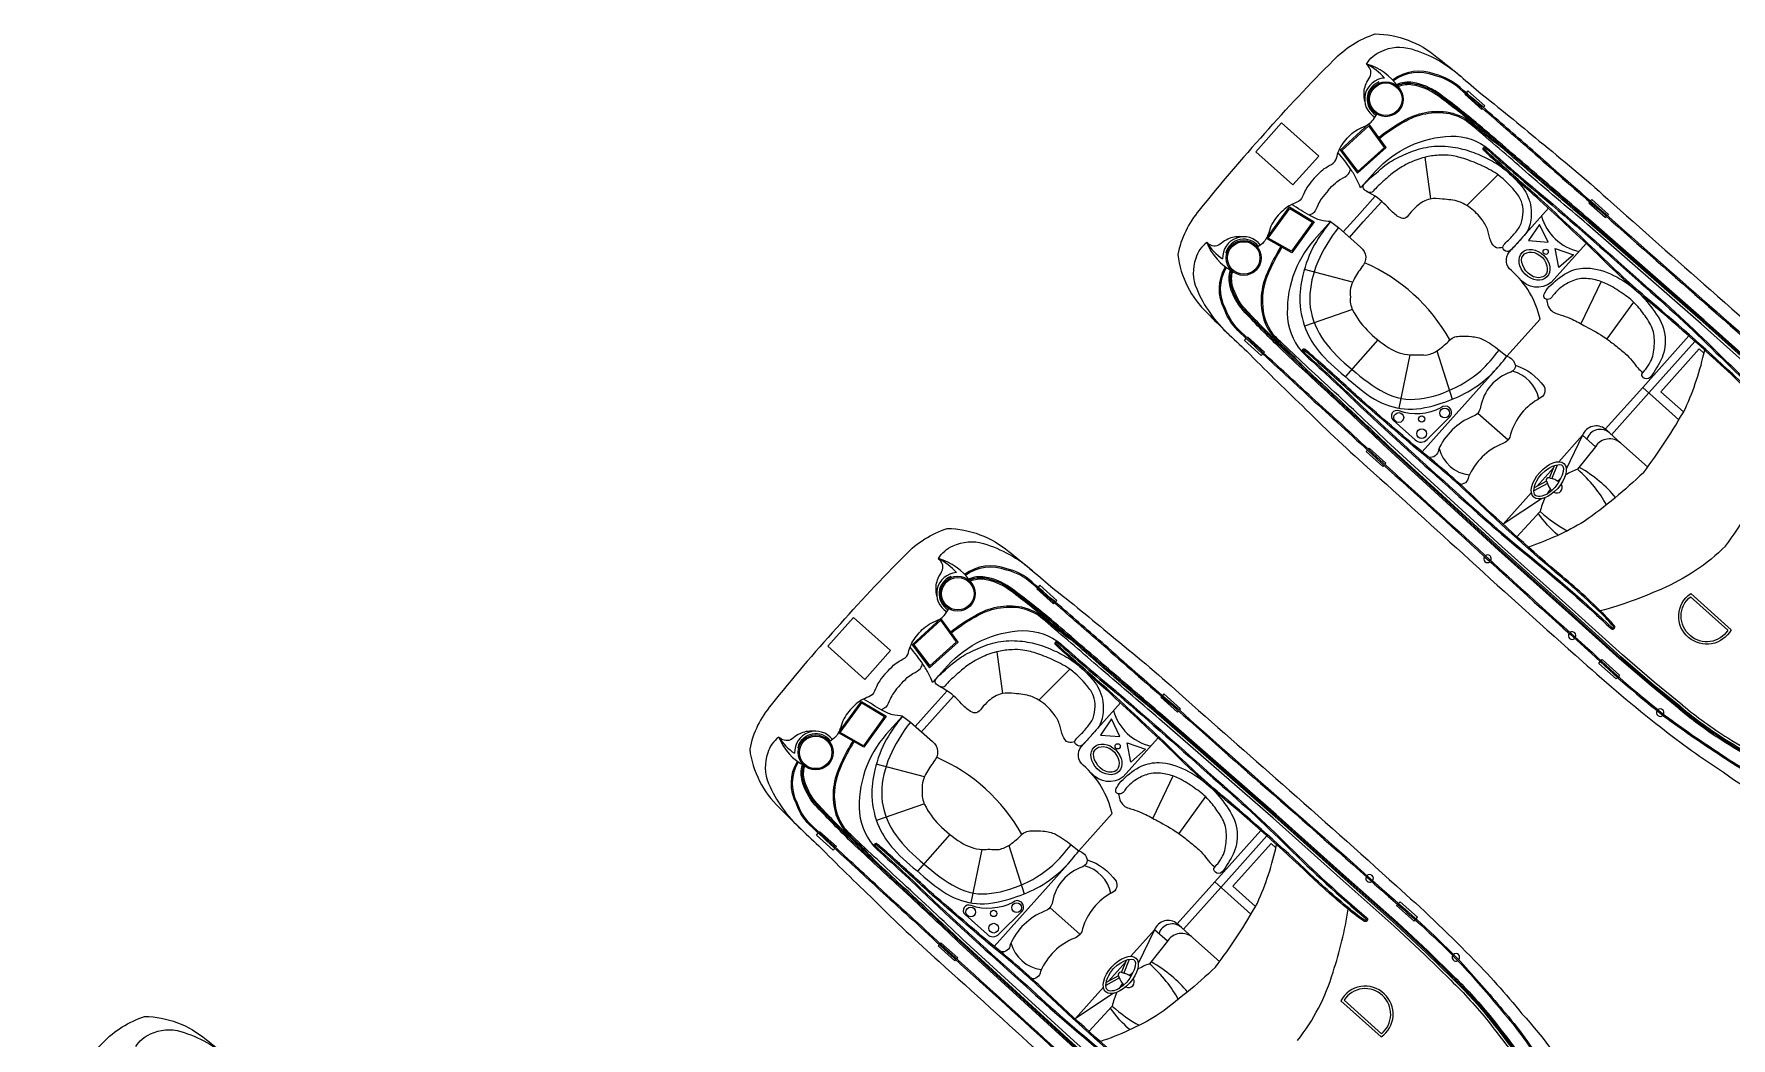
# Model space of a CAD drawing. Header units: metres. Extents: x 341425 to 343917, y 1761979 to 1765495.
# Drawn here: x 343168.7 to 343236.8, y 1762730.4 to 1762770.7 of the extents above; entities that cross this region are included whole.
import ezdxf

# ---------------------------------------------------------------- set-up
doc = ezdxf.new("R2010")
doc.units = ezdxf.units.M

msp = doc.modelspace()

# ---------------------------------------------------------------- linework, layer by layer
at = {"color": 32, "true_color": 0xcd6928}
for p, q in [((343222.703, 1762768.769), (343222.684, 1762768.815)), ((343224.532, 1762765.785), (343224.765, 1762764.11)), ((343227.462, 1762765.086), (343226.216, 1762763.845)), ((343222.535, 1762764.217), (343221.811, 1762763.409)), ((343222.8, 1762764.013), (343222.06, 1762763.186)), ((343221.257, 1762762.79), (343221.811, 1762763.409)), ((343221.507, 1762762.568), (343222.06, 1762763.186)), ((343216.581, 1762761.931), (343216.534, 1762761.944)), ((343221.624, 1762760.761), (343219.691, 1762761.271)), ((343231.61, 1762760.793), (343230.798, 1762759.098)), ((343221.62, 1762759.673), (343219.696, 1762759.004)), ((343232.917, 1762759.966), (343231.842, 1762758.487)), ((343222.643, 1762758.45), (343221.339, 1762756.973)), ((343233.287, 1762756.541), (343235.136, 1762758.607)), ((343233.534, 1762756.32), (343235.384, 1762758.387)), ((343223.929, 1762757.845), (343223.487, 1762755.702)), ((343225.009, 1762758.004), (343225.631, 1762756.062)), ((343227.502, 1762757.391), (343224.423, 1762753.951)), ((343226.665, 1762755.509), (343227.874, 1762754.426)), ((343230.869, 1762754.614), (343229.919, 1762753.552)), ((343230.869, 1762754.614), (343230.215, 1762753.256)), ((343231.382, 1762754.155), (343230.869, 1762754.614)), ((343229.417, 1762752.767), (343228.926, 1762752.503)), ((343229.702, 1762753.31), (343229.03, 1762752.559)), ((343229.538, 1762752.902), (343229.739, 1762753.4)), ((343229.629, 1762752.865), (343229.857, 1762753.43)), ((343228.813, 1762752.316), (343227.673, 1762751.043)), ((343229.464, 1762752.68), (343228.914, 1762752.384)), ((343229.224, 1762752.064), (343227.673, 1762751.043)), ((343205.507, 1762748.898), (343205.489, 1762748.944)), ((343207.336, 1762745.914), (343207.569, 1762744.239)), ((343210.266, 1762745.215), (343209.021, 1762743.974)), ((343205.339, 1762744.346), (343204.615, 1762743.538)), ((343205.605, 1762744.142), (343204.864, 1762743.315)), ((343204.062, 1762742.919), (343204.615, 1762743.538)), ((343204.311, 1762742.697), (343204.864, 1762743.315)), ((343199.386, 1762742.06), (343199.338, 1762742.073)), ((343204.429, 1762740.89), (343202.496, 1762741.4)), ((343214.414, 1762740.922), (343213.603, 1762739.227)), ((343215.722, 1762740.095), (343214.647, 1762738.616)), ((343204.425, 1762739.802), (343202.501, 1762739.134)), ((343205.448, 1762738.579), (343204.144, 1762737.102)), ((343216.092, 1762736.67), (343217.94, 1762738.736)), ((343216.339, 1762736.449), (343218.188, 1762738.516)), ((343206.733, 1762737.974), (343206.292, 1762735.831)), ((343207.814, 1762738.133), (343208.436, 1762736.191)), ((343210.307, 1762737.52), (343207.227, 1762734.08)), ((343209.469, 1762735.638), (343210.679, 1762734.556)), ((343213.674, 1762734.743), (343212.724, 1762733.681)), ((343213.674, 1762734.743), (343213.02, 1762733.385)), ((343214.187, 1762734.284), (343213.674, 1762734.743)), ((343212.507, 1762733.439), (343211.834, 1762732.688)), ((343212.342, 1762733.031), (343212.543, 1762733.529)), ((343212.434, 1762732.994), (343212.662, 1762733.559)), ((343211.617, 1762732.445), (343210.478, 1762731.172)), ((343212.269, 1762732.809), (343211.719, 1762732.513)), ((343212.222, 1762732.896), (343211.731, 1762732.632)), ((343212.028, 1762732.193), (343210.478, 1762731.172))]:
    msp.add_line(p, q, dxfattribs=at)
for points in [[(343218.095, 1762766.735, -0.01736), (343220.864, 1762769.684, -0.12634), (343222.542, 1762770.741, -0.172899), (343225.011, 1762769.814, -0.013884), (343226.701, 1762768.414, -0.008973), (343229.131, 1762766.435, -0.01509), (343231.865, 1762764.118, 0.002245), (343236.006, 1762760.462, -0.003342), (343240.584, 1762756.381, -0.016984), (343243.56, 1762753.553, -0.024546), (343245.627, 1762751.243, -0.067942), (343247.917, 1762747.994, -0.033948), (343249.075, 1762745.502, -0.022001), (343249.954, 1762743.106, -0.042872), (343250.432, 1762740.647, -0.059514), (343250.42, 1762739.198, -0.046364), (343250.278, 1762738.495, -0.104882), (343250.081, 1762738.105, -0.104882)], [(343222.188, 1762769.528, -0.164393), (343222.774, 1762770.039, -0.188684), (343223.997, 1762770.137, -0.10758), (343225.965, 1762769.046)], [(343228.993, 1762765.952, -0.002942), (343227.139, 1762767.564, 0.002013), (343225.952, 1762768.583, 0.130442), (343224.937, 1762769.118, 0.261246), (343223.238, 1762768.889, 0.209197)], [(343228.961, 1762765.915, -0.002941), (343227.107, 1762767.527, 0.002014), (343225.919, 1762768.546, 0.130992), (343224.922, 1762769.071, 0.261832), (343223.267, 1762768.85, 0.261832)], [(343242.907, 1762752.731), (343241.867, 1762753.755), (343240.632, 1762754.906), (343238.573, 1762756.727), (343235.759, 1762759.244), (343231.202, 1762763.231, -0.002601), (343228.704, 1762765.369, 0.004411), (343226.582, 1762767.19, 0.013009), (343225.064, 1762768.374, 0.113396), (343224.056, 1762768.786, 0.146005), (343223.397, 1762768.701, 1.595219)], [(343242.872, 1762752.696), (343241.833, 1762753.719), (343240.599, 1762754.87), (343238.54, 1762756.69), (343235.727, 1762759.207), (343231.169, 1762763.193, -0.002601), (343228.672, 1762765.332, 0.004411), (343226.55, 1762767.152, 0.013003), (343225.036, 1762768.334, 0.113337), (343224.048, 1762768.738, 0.144821), (343223.428, 1762768.66, 0.138987)], [(343242.837, 1762752.661), (343241.798, 1762753.683), (343240.566, 1762754.833), (343238.507, 1762756.653), (343235.694, 1762759.17), (343231.137, 1762763.156, -0.002601), (343228.639, 1762765.295, 0.00441), (343226.519, 1762767.114, 0.012997), (343225.007, 1762768.294, 0.113276), (343224.04, 1762768.689, 0.142458), (343223.456, 1762768.618, 0.142458)], [(343222.679, 1762766.586, -0.043195), (343223.65, 1762767.237, -0.183415), (343225.53, 1762767.59, -0.094511), (343226.505, 1762767.125)], [(343222.708, 1762766.546, -0.043334), (343223.675, 1762767.194, -0.18333), (343225.52, 1762767.542, -0.123985), (343226.731, 1762766.873, 0.015377), (343227.506, 1762766.275)], [(343242.768, 1762752.59), (343241.73, 1762753.612), (343240.5, 1762754.76), (343238.441, 1762756.579), (343235.629, 1762759.097), (343231.073, 1762763.081, -0.002601), (343228.574, 1762765.22, 0.00441), (343226.456, 1762767.038, 0.002867), (343226.128, 1762767.304, 0.002867)], [(343218.095, 1762766.735, 0.01736), (343215.47, 1762763.657, 0.12634), (343214.604, 1762761.873, 0.172899), (343215.798, 1762759.521, 0.013884), (343217.376, 1762757.996, 0.008973), (343219.611, 1762755.8, 0.01509), (343222.216, 1762753.338, -0.002245), (343226.307, 1762749.626, 0.003342), (343230.868, 1762745.527, 0.016984), (343234.008, 1762742.881, 0.024546), (343236.532, 1762741.081, 0.067942), (343240.014, 1762739.164, 0.033948), (343242.619, 1762738.288, 0.022001), (343245.097, 1762737.679, 0.042872), (343247.594, 1762737.476, 0.059514), (343249.033, 1762737.648, 0.046364), (343249.715, 1762737.867, 0.104882), (343250.081, 1762738.105, 0.104882)], [(343221.953, 1762764.554), (343222.551, 1762765.222, -0.202722), (343225.578, 1762766.637, -0.178768), (343227.11, 1762766.102, 0.010028), (343229.443, 1762764.102, -0.005356), (343233.249, 1762760.752, -0.016605), (343236.262, 1762757.969, 0.018921), (343239.398, 1762755.093, -0.925873), (343239.306, 1762754.954, -0.041202), (343238.695, 1762755.405, -0.024461), (343236.874, 1762757.029, 0.012888), (343233.354, 1762760.142, -0.019359), (343231.34, 1762762.016, 0.002375), (343229.012, 1762764.186, -0.006386), (343227.492, 1762765.524, -0.013656), (343226.894, 1762766.073, -0.862706), (343226.984, 1762766.199, 0.648089)], [(343226.958, 1762766.156, -0.016488), (343227.078, 1762766.064, 0.010023), (343229.412, 1762764.064, -0.005356), (343233.216, 1762760.715, -0.016607), (343236.227, 1762757.934, 0.018921), (343239.366, 1762755.056, 0.01143), (343239.368, 1762755.054, -0.913283), (343239.331, 1762754.997, -0.041174), (343238.727, 1762755.443, -0.024478), (343236.908, 1762757.064, 0.012889), (343233.386, 1762760.18, -0.019362), (343231.375, 1762762.052, 0.002377), (343229.045, 1762764.223, -0.006391), (343227.525, 1762765.561, -0.013664), (343226.928, 1762766.109, 0.000701), (343226.928, 1762766.109, -0.819976), (343226.958, 1762766.156, -0.819976)], [(343228.961, 1762765.916, 0.006424), (343231.509, 1762763.695, 0.002217), (343235.642, 1762760.046, -0.003368), (343240.271, 1762755.951, -0.024633), (343243.122, 1762753.307, -0.015038), (343244.812, 1762751.367, -0.025461), (343245.702, 1762750.245, -0.013839), (343247.41, 1762747.796, -0.040238), (343248.617, 1762745.281, -0.016715), (343249.405, 1762742.79, -0.029693), (343249.794, 1762740.16, 0.015234), (343249.817, 1762738.904, -0.134036), (343249.782, 1762738.702, -0.024879), (343249.751, 1762738.633, -0.024879)], [(343228.993, 1762765.952, 0.006425), (343231.541, 1762763.732, 0.002217), (343235.675, 1762760.083, -0.003368), (343240.303, 1762755.988, -0.024633), (343243.158, 1762753.341, -0.015037), (343244.85, 1762751.399, -0.025439), (343245.742, 1762750.274, -0.013843), (343247.452, 1762747.822, -0.040266), (343248.663, 1762745.298, -0.016729), (343249.453, 1762742.802, -0.029739), (343249.844, 1762740.162, 0.01525), (343249.866, 1762738.908, -0.132389), (343249.828, 1762738.682, -0.028442), (343249.789, 1762738.599, -0.028442)], [(343227.827, 1762757.788), (343229.165, 1762759.283, 0.158322), (343228.008, 1762761.229, -0.417676), (343227.923, 1762761.973), (343229.5, 1762763.735)], [(343220.745, 1762763.205), (343220.091, 1762762.473, 0.202722), (343219.018, 1762759.308, 0.178768), (343219.72, 1762757.844, -0.010028), (343221.965, 1762755.746, 0.005356), (343225.715, 1762752.334, 0.016605), (343228.813, 1762749.647, -0.018921), (343232.017, 1762746.848, 0.925873), (343232.145, 1762746.954, 0.041202), (343231.63, 1762747.512, 0.024461), (343229.815, 1762749.142, -0.012888), (343226.332, 1762752.297, 0.019359), (343224.247, 1762754.091, -0.002375), (343221.834, 1762756.166, 0.006386), (343220.335, 1762757.529, 0.013656), (343219.724, 1762758.063, 0.862706), (343219.609, 1762757.959, -0.648089)], [(343220.745, 1762763.205), (343221.059, 1762762.965), (343221.952, 1762762.175, -0.448043), (343222.002, 1762761.38, 0.025561), (343221.673, 1762760.861, 0.15676), (343221.539, 1762760.169, 0.144288), (343221.632, 1762759.649, 0.079427), (343222.215, 1762758.837, 0.054179), (343223.086, 1762758.129, 0.127294), (343223.947, 1762757.844, -0.025195), (343224.563, 1762757.838, 0.112656), (343225.013, 1762758.006, 0.061652), (343225.477, 1762758.389, -0.222278), (343225.927, 1762758.593, -0.049109), (343226.401, 1762758.58, -0.09997), (343226.893, 1762758.455, -0.045992), (343227.519, 1762758.035), (343227.827, 1762757.788)], [(343215.77, 1762762.358, 0.164393), (343215.328, 1762761.72, 0.188684), (343215.366, 1762760.494, 0.10758), (343216.666, 1762758.658)], [(343231.011, 1762762.325), (343229.609, 1762760.758, -0.406088), (343228.334, 1762760.904)], [(343218.749, 1762762.195, 0.043195), (343218.21, 1762761.158, 0.183415), (343218.066, 1762759.25, 0.094511), (343218.636, 1762758.333)], [(343218.792, 1762762.171, 0.043334), (343218.255, 1762761.138, 0.18333), (343218.113, 1762759.266, 0.123985), (343218.911, 1762758.136, -0.015377), (343219.591, 1762757.432)], [(343220.076, 1762755.989, 0.002942), (343218.269, 1762757.654, -0.002013), (343217.126, 1762758.722, -0.130442), (343216.482, 1762759.672, -0.261246), (343216.521, 1762761.386, -0.209197)], [(343220.109, 1762756.025, 0.002941), (343218.303, 1762757.69, -0.002014), (343217.159, 1762758.758, -0.130992), (343216.527, 1762759.691, -0.261832), (343216.564, 1762761.36, -0.261832)], [(343234.753, 1762743.621), (343233.62, 1762744.541), (343232.34, 1762745.641), (343230.303, 1762747.487), (343227.49, 1762750.005), (343223.025, 1762754.095, 0.002601), (343220.623, 1762756.341, -0.004411), (343218.58, 1762758.249, -0.013009), (343217.235, 1762759.627, -0.113396), (343216.714, 1762760.583, -0.146005), (343216.726, 1762761.248, -1.595219)], [(343234.784, 1762743.659), (343233.652, 1762744.579), (343232.372, 1762745.678), (343230.336, 1762747.524), (343227.523, 1762750.042), (343223.058, 1762754.131, 0.002601), (343220.657, 1762756.377, -0.004411), (343218.614, 1762758.285, -0.013003), (343217.272, 1762759.66, -0.113337), (343216.761, 1762760.597, -0.144821), (343216.77, 1762761.222, -0.138987)], [(343234.815, 1762743.698), (343233.684, 1762744.617), (343232.405, 1762745.715), (343230.369, 1762747.561), (343227.556, 1762750.078), (343223.092, 1762754.167, 0.002601), (343220.69, 1762756.414, -0.00441), (343218.648, 1762758.321, -0.012997), (343217.309, 1762759.693, -0.113276), (343216.809, 1762760.61, -0.142458), (343216.815, 1762761.198, -0.142458)], [(343234.877, 1762743.774), (343233.747, 1762744.693), (343232.47, 1762745.789), (343230.435, 1762747.634), (343227.622, 1762750.152), (343223.159, 1762754.24, 0.002601), (343220.757, 1762756.486, -0.00441), (343218.717, 1762758.392, -0.002867), (343218.416, 1762758.688, -0.002867)], [(343219.648, 1762757.989, 0.016488), (343219.753, 1762757.88, -0.010023), (343221.999, 1762755.782, 0.005356), (343225.748, 1762752.371, 0.016607), (343228.844, 1762749.685, -0.018921), (343232.051, 1762746.883, -0.01143), (343232.053, 1762746.882, 0.913283), (343232.106, 1762746.925, 0.041174), (343231.596, 1762747.476, 0.024478), (343229.783, 1762749.104, -0.012889), (343226.298, 1762752.261, 0.019362), (343224.216, 1762754.053, -0.002377), (343221.801, 1762756.129, 0.006391), (343220.302, 1762757.492, 0.013664), (343219.692, 1762758.025, -0.000701), (343219.692, 1762758.025, 0.819976), (343219.648, 1762757.989, 0.819976)], [(343227.827, 1762757.788, -0.291269), (343228.169, 1762757.417, -0.299867), (343227.986, 1762757.151, 0.273478), (343226.769, 1762755.743, -0.28657), (343226.452, 1762755.365, 0.198759), (343225.074, 1762754.023, -0.45148), (343224.693, 1762753.73, -1.463971)], [(343233.315, 1762753.112, 0.033687), (343235, 1762755.69, 0.051879), (343235.774, 1762758.037, 1.92312)], [(343228.167, 1762757.427, -0.164009), (343229.322, 1762756.575, -0.407559), (343229.157, 1762756.102, 0.20466), (343227.978, 1762754.661, -0.28657), (343227.661, 1762754.283, 0.198759), (343226.283, 1762752.941, -0.45148), (343225.903, 1762752.648, -1.463971)], [(343220.076, 1762755.989, -0.006425), (343222.564, 1762753.702, -0.002217), (343226.647, 1762749.997, 0.003368), (343231.228, 1762745.849, 0.024633), (343234.174, 1762743.304, 0.015037), (343236.291, 1762741.837, 0.025439), (343237.508, 1762741.075, 0.013843), (343240.134, 1762739.646, 0.040266), (343242.776, 1762738.72, 0.016729), (343245.344, 1762738.211, 0.029739), (343248.01, 1762738.114, -0.01525), (343249.26, 1762738.231, 0.132389), (343249.48, 1762738.293, 0.028442), (343249.559, 1762738.341, 0.028442)], [(343220.109, 1762756.026, -0.006424), (343222.597, 1762753.738, -0.002217), (343226.681, 1762750.033, 0.003368), (343231.261, 1762745.885, 0.024633), (343234.204, 1762743.344, 0.015038), (343236.318, 1762741.878, 0.025461), (343237.532, 1762741.117, 0.013839), (343240.155, 1762739.69, 0.040238), (343242.788, 1762738.768, 0.016715), (343245.35, 1762738.26, 0.029693), (343248.007, 1762738.164, -0.015234), (343249.258, 1762738.28, 0.134036), (343249.455, 1762738.336, 0.024879), (343249.521, 1762738.375, 0.024879)], [(343231.948, 1762754.71), (343231.781, 1762754.859, 0.516839), (343230.869, 1762754.614, 0.282905)], [(343232.409, 1762754.297), (343231.948, 1762754.71, 0.545737), (343231.042, 1762754.46, 0.282905)], [(343236.608, 1762750.165, 0.096403), (343238.04, 1762752.915, 0.040538), (343238.647, 1762755.444, 1.92312)], [(343233.473, 1762753.344), (343232.409, 1762754.297, 0.462925), (343231.382, 1762754.155), (343230.666, 1762753.25)], [(343233.315, 1762753.112, -0.033687), (343230.939, 1762751.152, -0.051879), (343228.692, 1762750.124, -1.92312)], [(343200.899, 1762746.864, -0.01736), (343203.668, 1762749.813, -0.12634), (343205.346, 1762750.87, -0.172899), (343207.815, 1762749.943, -0.013884), (343209.505, 1762748.543, -0.008973), (343211.935, 1762746.564, -0.01509), (343214.669, 1762744.247, 0.002245), (343218.811, 1762740.591, -0.003342), (343223.388, 1762736.51, -0.016984), (343226.365, 1762733.682, -0.024546), (343228.432, 1762731.372, -0.067942), (343230.722, 1762728.123, -0.033948), (343231.88, 1762725.631, -0.022001), (343232.759, 1762723.235, -0.042872), (343233.237, 1762720.776, -0.059514), (343233.224, 1762719.327, -0.046364), (343233.082, 1762718.624, -0.104882), (343232.886, 1762718.234, -0.104882)], [(343204.993, 1762749.657, -0.164393), (343205.578, 1762750.168, -0.188684), (343206.801, 1762750.266, -0.10758), (343208.769, 1762749.175)], [(343236.608, 1762750.165, -0.096403), (343234.033, 1762748.437, -0.040538), (343231.586, 1762747.555, -1.92312)], [(343211.798, 1762746.082, -0.002942), (343209.944, 1762747.693, 0.002013), (343208.756, 1762748.712, 0.130442), (343207.741, 1762749.247, 0.261246), (343206.042, 1762749.018, 0.209197)], [(343211.766, 1762746.044, -0.002941), (343209.912, 1762747.656, 0.002014), (343208.724, 1762748.675, 0.130992), (343207.726, 1762749.2, 0.261832), (343206.072, 1762748.979, 0.261832)], [(343225.711, 1762732.86), (343224.671, 1762733.884), (343223.437, 1762735.035), (343221.377, 1762736.856), (343218.564, 1762739.373), (343214.006, 1762743.36, -0.002601), (343211.509, 1762745.499, 0.004411), (343209.386, 1762747.319, 0.013009), (343207.869, 1762748.503, 0.113396), (343206.861, 1762748.916, 0.146005), (343206.202, 1762748.83, 1.595219)], [(343225.676, 1762732.825), (343224.637, 1762733.848), (343223.404, 1762734.999), (343221.344, 1762736.819), (343218.531, 1762739.336), (343213.974, 1762743.322, -0.002601), (343211.476, 1762745.461, 0.004411), (343209.355, 1762747.281, 0.013003), (343207.84, 1762748.463, 0.113337), (343206.853, 1762748.867, 0.144821), (343206.232, 1762748.789, 0.138987)], [(343225.642, 1762732.79), (343224.603, 1762733.812), (343223.371, 1762734.962), (343221.312, 1762736.782), (343218.499, 1762739.3), (343213.942, 1762743.285, -0.002601), (343211.444, 1762745.424, 0.00441), (343209.323, 1762747.243, 0.012997), (343207.811, 1762748.423, 0.113276), (343206.845, 1762748.818, 0.142458), (343206.261, 1762748.747, 0.142458)], [(343235.212, 1762748.252), (343236.832, 1762746.802, -0.483063), (343235.127, 1762746.493, -0.50024), (343235.212, 1762748.252, -0.418424)], [(343205.483, 1762746.715, -0.043195), (343206.455, 1762747.366, -0.183415), (343208.335, 1762747.719, -0.094511), (343209.31, 1762747.254)], [(343205.512, 1762746.675, -0.043334), (343206.479, 1762747.323, -0.18333), (343208.324, 1762747.671, -0.123985), (343209.536, 1762747.002, 0.015377), (343210.31, 1762746.404)], [(343225.573, 1762732.719), (343224.535, 1762733.741), (343223.304, 1762734.889), (343221.246, 1762736.708), (343218.433, 1762739.226), (343213.877, 1762743.21, -0.002601), (343211.379, 1762745.349, 0.00441), (343209.26, 1762747.167, 0.002867), (343208.933, 1762747.433, 0.002867)], [(343200.899, 1762746.864, 0.01736), (343198.274, 1762743.786, 0.12634), (343197.409, 1762742.002, 0.172899), (343198.603, 1762739.65, 0.013884), (343200.181, 1762738.125, 0.008973), (343202.416, 1762735.929, 0.01509), (343205.02, 1762733.467, -0.002245), (343209.112, 1762729.755, 0.003342), (343213.673, 1762725.656, 0.016984), (343216.813, 1762723.01, 0.024546), (343219.336, 1762721.21, 0.067942), (343222.818, 1762719.293, 0.033948), (343225.423, 1762718.417, 0.022001), (343227.902, 1762717.808, 0.042872), (343230.399, 1762717.605, 0.059514), (343231.837, 1762717.777, 0.046364), (343232.52, 1762717.996, 0.104882), (343232.886, 1762718.234, 0.104882)], [(343204.758, 1762744.683), (343205.355, 1762745.351, -0.202722), (343208.382, 1762746.766, -0.178768), (343209.915, 1762746.231, 0.010028), (343212.248, 1762744.231, -0.005356), (343216.053, 1762740.881, -0.016605), (343219.067, 1762738.098, 0.018921), (343222.202, 1762735.223, -0.925873), (343222.111, 1762735.083, -0.041202), (343221.499, 1762735.534, -0.024461), (343219.679, 1762737.158, 0.012888), (343216.158, 1762740.271, -0.019359), (343214.145, 1762742.145, 0.002375), (343211.817, 1762744.315, -0.006386), (343210.296, 1762745.653, -0.013656), (343209.698, 1762746.202, -0.862706), (343209.788, 1762746.328, 0.648089)], [(343209.763, 1762746.285, -0.016488), (343209.883, 1762746.193, 0.010023), (343212.216, 1762744.193, -0.005356), (343216.021, 1762740.844, -0.016607), (343219.032, 1762738.063, 0.018921), (343222.17, 1762735.185, 0.01143), (343222.172, 1762735.183, -0.913283), (343222.135, 1762735.126, -0.041174), (343221.531, 1762735.572, -0.024478), (343219.713, 1762737.193, 0.012889), (343216.19, 1762740.309, -0.019362), (343214.179, 1762742.181, 0.002377), (343211.849, 1762744.352, -0.006391), (343210.329, 1762745.69, -0.013664), (343209.733, 1762746.238, 0.000701), (343209.733, 1762746.238, -0.819976), (343209.763, 1762746.285, -0.819976)], [(343211.765, 1762746.045, 0.006424), (343214.314, 1762743.824, 0.002217), (343218.447, 1762740.175, -0.003368), (343223.075, 1762736.08, -0.024633), (343225.926, 1762733.436, -0.015038), (343227.617, 1762731.496, -0.025461), (343228.506, 1762730.374, -0.013839), (343230.214, 1762727.925, -0.040238), (343231.422, 1762725.41, -0.016715), (343232.21, 1762722.919, -0.029693), (343232.599, 1762720.29, 0.015234), (343232.621, 1762719.033, -0.134036), (343232.587, 1762718.831, -0.024879), (343232.556, 1762718.762, -0.024879)], [(343211.798, 1762746.082, 0.006425), (343214.346, 1762743.861, 0.002217), (343218.479, 1762740.212, -0.003368), (343223.108, 1762736.117, -0.024633), (343225.962, 1762733.47, -0.015037), (343227.654, 1762731.528, -0.025439), (343228.546, 1762730.403, -0.013843), (343230.256, 1762727.951, -0.040266), (343231.468, 1762725.427, -0.016729), (343232.258, 1762722.931, -0.029739), (343232.648, 1762720.291, 0.01525), (343232.671, 1762719.037, -0.132389), (343232.632, 1762718.811, -0.028442), (343232.594, 1762718.728, -0.028442)], [(343203.55, 1762743.334), (343202.895, 1762742.602, 0.202722), (343201.823, 1762739.437, 0.178768), (343202.524, 1762737.973, -0.010028), (343204.77, 1762735.875, 0.005356), (343208.519, 1762732.463, 0.016605), (343211.617, 1762729.776, -0.018921), (343214.822, 1762726.977, 0.925873), (343214.95, 1762727.083, 0.041202), (343214.434, 1762727.641, 0.024461), (343212.62, 1762729.271, -0.012888), (343209.136, 1762732.426, 0.019359), (343207.052, 1762734.22, -0.002375), (343204.638, 1762736.295, 0.006386), (343203.14, 1762737.658, 0.013656), (343202.528, 1762738.192, 0.862706), (343202.413, 1762738.089, -0.648089)], [(343203.55, 1762743.334), (343203.864, 1762743.094), (343204.756, 1762742.304, -0.448043), (343204.807, 1762741.509, 0.025561), (343204.478, 1762740.99, 0.15676), (343204.343, 1762740.298, 0.144288), (343204.436, 1762739.778, 0.079427), (343205.019, 1762738.966, 0.054179), (343205.891, 1762738.259, 0.127294), (343206.751, 1762737.973, -0.025195), (343207.367, 1762737.967, 0.112656), (343207.818, 1762738.136, 0.061652), (343208.282, 1762738.518, -0.222278), (343208.731, 1762738.722, -0.049109), (343209.205, 1762738.709, -0.09997), (343209.698, 1762738.584, -0.045992), (343210.323, 1762738.164), (343210.632, 1762737.917)], [(343210.632, 1762737.917), (343211.969, 1762739.412, 0.158322), (343210.812, 1762741.358, -0.417676), (343210.727, 1762742.102), (343212.304, 1762743.864)], [(343234.753, 1762743.621, 0.031596), (343236.594, 1762742.285, 0.004928), (343237.89, 1762741.501, 0.02844), (343240.251, 1762740.326, 0.042875), (343242.768, 1762739.486, 0.035347), (343245.356, 1762738.92, 0.024093), (343247.806, 1762738.687, 0.079837), (343249.123, 1762738.731)], [(343234.784, 1762743.659, 0.031592), (343236.62, 1762742.327, 0.004926), (343237.915, 1762741.544, 0.028436), (343240.271, 1762740.371, 0.042895), (343242.781, 1762739.534, 0.035363), (343245.363, 1762738.969, 0.024111), (343247.81, 1762738.736, 0.077658), (343249.076, 1762738.772, 0.077658)], [(343234.816, 1762743.697, 0.031588), (343236.646, 1762742.369, 0.004924), (343237.94, 1762741.587, 0.028433), (343240.29, 1762740.417, 0.042917), (343242.794, 1762739.581, 0.035379), (343245.37, 1762739.018, 0.02413), (343247.814, 1762738.785, 0.075408), (343249.03, 1762738.814, 0.075408)], [(343234.879, 1762743.773, 0.031581), (343236.699, 1762742.453, 0.00492), (343237.989, 1762741.672, 0.028426), (343240.329, 1762740.507, 0.042959), (343242.819, 1762739.677, 0.035411), (343245.384, 1762739.115, 0.028829), (343247.436, 1762738.919, 0.092336), (343248.684, 1762739.124, 0.080328)], [(343198.575, 1762742.487, 0.164393), (343198.132, 1762741.849, 0.188684), (343198.17, 1762740.623, 0.10758), (343199.471, 1762738.787)], [(343201.554, 1762742.324, 0.043195), (343201.014, 1762741.287, 0.183415), (343200.871, 1762739.379, 0.094511), (343201.44, 1762738.462)], [(343201.597, 1762742.3, 0.043334), (343201.059, 1762741.267, 0.18333), (343200.917, 1762739.395, 0.123985), (343201.715, 1762738.265, -0.015377), (343202.395, 1762737.561)], [(343213.816, 1762742.454), (343212.413, 1762740.887, -0.406088), (343211.139, 1762741.033)], [(343202.88, 1762736.118, 0.002942), (343201.074, 1762737.783, -0.002013), (343199.93, 1762738.851, -0.130442), (343199.286, 1762739.801, -0.261246), (343199.326, 1762741.515, -0.209197)], [(343202.914, 1762736.154, 0.002941), (343201.107, 1762737.819, -0.002014), (343199.963, 1762738.887, -0.130992), (343199.331, 1762739.82, -0.261832), (343199.368, 1762741.489, -0.261832)], [(343217.557, 1762723.75), (343216.425, 1762724.67), (343215.144, 1762725.77), (343213.108, 1762727.616), (343210.294, 1762730.134), (343205.829, 1762734.224, 0.002601), (343203.428, 1762736.47, -0.004411), (343201.385, 1762738.378, -0.013009), (343200.04, 1762739.756, -0.113396), (343199.518, 1762740.712, -0.146005), (343199.53, 1762741.377, -1.595219)], [(343217.588, 1762723.788), (343216.457, 1762724.708), (343215.177, 1762725.807), (343213.141, 1762727.653), (343210.328, 1762730.171), (343205.863, 1762734.26, 0.002601), (343203.461, 1762736.506, -0.004411), (343201.419, 1762738.414, -0.013003), (343200.076, 1762739.789, -0.113337), (343199.566, 1762740.726, -0.144821), (343199.575, 1762741.351, -0.138987)], [(343217.62, 1762723.827), (343216.488, 1762724.746), (343215.21, 1762725.844), (343213.174, 1762727.69), (343210.361, 1762730.207), (343205.897, 1762734.296, 0.002601), (343203.495, 1762736.543, -0.00441), (343201.453, 1762738.45, -0.012997), (343200.113, 1762739.822, -0.113276), (343199.614, 1762740.739, -0.142458), (343199.619, 1762741.327, -0.142458)], [(343217.682, 1762723.903), (343216.552, 1762724.822), (343215.275, 1762725.918), (343213.24, 1762727.763), (343210.427, 1762730.281), (343205.964, 1762734.369, 0.002601), (343203.562, 1762736.615, -0.00441), (343201.521, 1762738.521, -0.002867), (343201.221, 1762738.817, -0.002867)], [(343202.453, 1762738.118, 0.016488), (343202.558, 1762738.009, -0.010023), (343204.804, 1762735.911, 0.005356), (343208.553, 1762732.5, 0.016607), (343211.648, 1762729.814, -0.018921), (343214.856, 1762727.012, -0.01143), (343214.857, 1762727.011, 0.913283), (343214.91, 1762727.054, 0.041174), (343214.4, 1762727.605, 0.024478), (343212.588, 1762729.233, -0.012889), (343209.102, 1762732.39, 0.019362), (343207.02, 1762734.182, -0.002377), (343204.605, 1762736.258, 0.006391), (343203.107, 1762737.621, 0.013664), (343202.497, 1762738.154, -0.000701), (343202.497, 1762738.154, 0.819976), (343202.453, 1762738.118, 0.819976)], [(343210.632, 1762737.917, -0.291269), (343210.973, 1762737.546, -0.299867), (343210.79, 1762737.28, 0.273478), (343209.573, 1762735.872, -0.28657), (343209.256, 1762735.494, 0.198759), (343207.878, 1762734.152, -0.45148), (343207.498, 1762733.859, -1.463971)], [(343216.12, 1762733.241, 0.033687), (343217.805, 1762735.819, 0.051879), (343218.579, 1762738.166, 1.92312)], [(343210.971, 1762737.556, -0.164009), (343212.126, 1762736.704, -0.407559), (343211.962, 1762736.231, 0.20466), (343210.783, 1762734.79, -0.28657), (343210.466, 1762734.412, 0.198759), (343209.088, 1762733.07, -0.45148), (343208.707, 1762732.777, -1.463971)], [(343202.88, 1762736.118, -0.006425), (343205.368, 1762733.831, -0.002217), (343209.452, 1762730.126, 0.003368), (343214.032, 1762725.978, 0.024633), (343216.979, 1762723.433, 0.015037), (343219.095, 1762721.966, 0.025439), (343220.312, 1762721.204, 0.013843), (343222.938, 1762719.775, 0.040266), (343225.581, 1762718.849, 0.016729), (343228.148, 1762718.34, 0.029739), (343230.815, 1762718.243, -0.01525), (343232.064, 1762718.36, 0.132389), (343232.284, 1762718.422, 0.028442), (343232.363, 1762718.47, 0.028442)], [(343202.913, 1762736.155, -0.006424), (343205.402, 1762733.867, -0.002217), (343209.485, 1762730.162, 0.003368), (343214.066, 1762726.014, 0.024633), (343217.009, 1762723.473, 0.015038), (343219.123, 1762722.007, 0.025461), (343220.337, 1762721.246, 0.013839), (343222.959, 1762719.819, 0.040238), (343225.592, 1762718.897, 0.016715), (343228.155, 1762718.389, 0.029693), (343230.811, 1762718.293, -0.015234), (343232.062, 1762718.409, 0.134036), (343232.26, 1762718.465, 0.024879), (343232.325, 1762718.504, 0.024879)], [(343214.752, 1762734.839), (343214.586, 1762734.988, 0.516839), (343213.674, 1762734.743, 0.282905)], [(343219.412, 1762730.294, 0.096403), (343220.845, 1762733.044, 0.040538), (343221.452, 1762735.573, 1.92312)], [(343216.278, 1762733.473), (343215.214, 1762734.426, 0.462925), (343214.187, 1762734.284), (343213.471, 1762733.379)], [(343215.214, 1762734.426), (343214.752, 1762734.839, 0.545737), (343213.846, 1762734.589, 0.282905)], [(343216.12, 1762733.241, -0.033687), (343213.743, 1762731.281, -0.051879), (343211.496, 1762730.253, -1.92312)], [(343221.16, 1762731.892), (343222.779, 1762730.442, 0.483063), (343222.898, 1762732.171, 0.50024), (343221.16, 1762731.892, 0.418424)], [(343225.574, 1762732.718, -0.031581), (343227.087, 1762731.055, -0.00492), (343228.005, 1762729.858, -0.028426), (343229.422, 1762727.661, -0.042959), (343230.522, 1762725.278, -0.035411), (343231.363, 1762722.791, -0.028829), (343231.785, 1762720.774, -0.092336), (343231.719, 1762719.51, -0.080328)], [(343225.642, 1762732.789, -0.031588), (343227.165, 1762731.116, -0.004924), (343228.085, 1762729.917, -0.028433), (343229.507, 1762727.71, -0.042917), (343230.614, 1762725.314, -0.035379), (343231.459, 1762722.816, -0.02413), (343231.96, 1762720.412, -0.075408), (343232.065, 1762719.201, -0.075408)], [(343225.677, 1762732.824, -0.031592), (343227.203, 1762731.147, -0.004926), (343228.124, 1762729.947, -0.028436), (343229.55, 1762727.735, -0.042895), (343230.66, 1762725.332, -0.035363), (343231.507, 1762722.828, -0.024111), (343232.008, 1762720.422, -0.077658), (343232.112, 1762719.159, -0.077658)], [(343225.711, 1762732.86, -0.031596), (343227.242, 1762731.177, -0.004928), (343228.164, 1762729.976, -0.02844), (343229.593, 1762727.759, -0.042875), (343230.706, 1762725.35, -0.035347), (343231.554, 1762722.841, -0.024093), (343232.057, 1762720.431, -0.079837), (343232.158, 1762719.118)], [(343168.655, 1762727.256, -0.01736), (343171.424, 1762730.205, -0.12634), (343173.102, 1762731.262, -0.172899), (343175.571, 1762730.335, -0.013884), (343177.261, 1762728.934, -0.008973), (343179.691, 1762726.956, -0.01509), (343182.425, 1762724.639, 0.002245), (343186.566, 1762720.983, -0.003342), (343191.144, 1762716.902, -0.016984), (343194.12, 1762714.073, -0.024546), (343196.187, 1762711.764, -0.067942), (343198.477, 1762708.515, -0.033948), (343199.636, 1762706.022, -0.022001), (343200.514, 1762703.626, -0.042872), (343200.992, 1762701.167, -0.059514), (343200.98, 1762699.719, -0.046364), (343200.838, 1762699.016, -0.104882), (343200.641, 1762698.626, -0.104882)], [(343172.749, 1762730.049, -0.164393), (343173.334, 1762730.559, -0.188684), (343174.557, 1762730.657, -0.10758), (343176.525, 1762729.567)]]:
    msp.add_lwpolyline(points, format="xyb", dxfattribs=at)
for points in [[(343226.884, 1762767.784), (343226.943, 1762767.851), (343226.265, 1762768.458), (343226.193, 1762768.377)], [(343226.16, 1762768.341), (343226.137, 1762768.315), (343226.816, 1762767.708), (343226.851, 1762767.748)], [(343231.153, 1762763.998), (343231.12, 1762763.961), (343231.79, 1762763.361), (343231.832, 1762763.407)], [(343231.865, 1762763.444), (343231.908, 1762763.492), (343231.237, 1762764.092), (343231.186, 1762764.035)], [(343218.022, 1762757.883), (343217.963, 1762757.817), (343217.284, 1762758.424), (343217.356, 1762758.505)], [(343217.389, 1762758.542), (343217.412, 1762758.567), (343218.09, 1762757.96), (343218.055, 1762757.92)], [(343235.746, 1762757.911), (343235.554, 1762758.083), (343234.016, 1762756.363), (343234.922, 1762755.552)], [(343231.781, 1762754.859), (343233.287, 1762756.541), (343234.741, 1762755.24)], [(343232.028, 1762754.638), (343233.534, 1762756.32)], [(343222.886, 1762753.412), (343222.843, 1762753.365), (343222.173, 1762753.965), (343222.224, 1762754.022)], [(343222.257, 1762754.058), (343222.29, 1762754.096), (343222.961, 1762753.495), (343222.919, 1762753.449)], [(343229.165, 1762751.549), (343228.233, 1762750.534)], [(343208.964, 1762748.47), (343208.942, 1762748.444), (343209.62, 1762747.837), (343209.656, 1762747.877)], [(343209.689, 1762747.914), (343209.748, 1762747.98), (343209.069, 1762748.587), (343208.997, 1762748.506)], [(343232.275, 1762744.886), (343232.218, 1762744.822), (343231.517, 1762745.45), (343231.578, 1762745.519)], [(343231.611, 1762745.556), (343231.655, 1762745.604), (343232.356, 1762744.976), (343232.308, 1762744.922)], [(343213.958, 1762744.127), (343213.924, 1762744.09), (343214.595, 1762743.49), (343214.637, 1762743.536)], [(343214.67, 1762743.573), (343214.712, 1762743.621), (343214.042, 1762744.221), (343213.991, 1762744.164)], [(343200.827, 1762738.012), (343200.767, 1762737.946), (343200.089, 1762738.553), (343200.161, 1762738.634)], [(343200.194, 1762738.671), (343200.216, 1762738.696), (343200.895, 1762738.089), (343200.859, 1762738.049)], [(343218.551, 1762738.04), (343218.359, 1762738.212), (343216.82, 1762736.492), (343217.727, 1762735.681)], [(343214.586, 1762734.988), (343216.092, 1762736.67), (343217.546, 1762735.369)], [(343214.833, 1762734.767), (343216.339, 1762736.449)], [(343223.442, 1762735.768), (343223.398, 1762735.72), (343224.1, 1762735.092), (343224.148, 1762735.146)], [(343224.181, 1762735.183), (343224.238, 1762735.246), (343223.536, 1762735.874), (343223.475, 1762735.805)], [(343205.69, 1762733.541), (343205.648, 1762733.494), (343204.977, 1762734.094), (343205.028, 1762734.151)], [(343205.061, 1762734.187), (343205.094, 1762734.225), (343205.765, 1762733.624), (343205.723, 1762733.578)], [(343211.97, 1762731.678), (343211.038, 1762730.663)]]:
    msp.add_lwpolyline(points, dxfattribs=at)
for points in [[(343218.78, 1762767.164), (343220.267, 1762765.834), (343219.23, 1762764.675), (343217.743, 1762766.006)], [(343221.127, 1762766.065), (343221.833, 1762765.147), (343222.973, 1762766.177), (343222.288, 1762767.129)], [(343221.194, 1762766.059), (343221.84, 1762765.219), (343222.907, 1762766.184), (343222.28, 1762767.055)], [(343219.096, 1762763.795), (343220.086, 1762763.194), (343219.188, 1762761.948), (343218.166, 1762762.524)], [(343219.109, 1762763.729), (343220.015, 1762763.18), (343219.174, 1762762.013), (343218.238, 1762762.54)], [(343229.48, 1762762.38), (343229.143, 1762763.088), (343228.698, 1762762.442)], [(343229.765, 1762762.125), (343230.506, 1762761.868), (343229.913, 1762761.355)], [(343201.585, 1762747.293), (343203.072, 1762745.963), (343202.035, 1762744.804), (343200.548, 1762746.135)], [(343203.932, 1762746.194), (343204.638, 1762745.276), (343205.778, 1762746.306), (343205.092, 1762747.258)], [(343203.999, 1762746.188), (343204.644, 1762745.348), (343205.712, 1762746.313), (343205.085, 1762747.184)], [(343201.9, 1762743.924), (343202.891, 1762743.323), (343201.993, 1762742.077), (343200.97, 1762742.653)], [(343201.913, 1762743.858), (343202.819, 1762743.309), (343201.978, 1762742.142), (343201.043, 1762742.669)], [(343212.285, 1762742.509), (343211.948, 1762743.217), (343211.503, 1762742.571)], [(343212.57, 1762742.254), (343213.311, 1762741.997), (343212.718, 1762741.484)]]:
    msp.add_lwpolyline(points, close=True, dxfattribs=at)
for points in [[(343225.558, 1762755.378, 0.917705), (343225.173, 1762755.715, -0.209704), (343223.497, 1762755.593, 0.850912), (343223.258, 1762755.226), (343224.141, 1762754.436, 0.435659), (343224.622, 1762754.449)], [(343235.206, 1762748.125), (343236.706, 1762746.782, -0.460147), (343235.191, 1762746.568, -0.47706)], [(343208.362, 1762735.507, 0.917705), (343207.977, 1762735.844, -0.209704), (343206.302, 1762735.722, 0.850912), (343206.062, 1762735.355), (343206.946, 1762734.565, 0.435659), (343207.426, 1762734.578)], [(343221.285, 1762731.912), (343222.785, 1762730.57, 0.460147), (343222.831, 1762732.099, 0.47706)]]:
    msp.add_lwpolyline(points, format="xyb", close=True, dxfattribs=at)
for centre, radius in [((343222.964, 1762768.118), 0.702), ((343222.964, 1762768.118), 0.652), ((343217.257, 1762761.742), 0.702), ((343217.257, 1762761.742), 0.652), ((343229.387, 1762761.989), 0.105), ((343223.486, 1762755.328), 0.196), ((343225.333, 1762755.506), 0.196), ((343224.408, 1762754.681), 0.196), ((343224.405, 1762755.272), 0.127), ((343205.769, 1762748.247), 0.702), ((343205.769, 1762748.247), 0.652), ((343200.062, 1762741.871), 0.702), ((343200.062, 1762741.871), 0.652), ((343212.192, 1762742.118), 0.105), ((343208.138, 1762735.635), 0.196), ((343206.291, 1762735.457), 0.196), ((343207.21, 1762735.401), 0.127), ((343207.213, 1762734.81), 0.196)]:
    msp.add_circle(centre, radius, dxfattribs=at)
for centre, radius, start, end in [((343221.583, 1762767.347), 2.264, 34.16538, 74.50099), ((343221.179, 1762767.502), 2.264, 40.29508, 63.52762), ((343222.964, 1762768.118), 0.85, 93.94229, 238.84389), ((343222.964, 1762768.118), 0.751, 111.89401, 238.84389), ((343231.155, 1762763.963), 2.01, 195.63827, 257.52574), ((343217.871, 1762763.2), 2.264, 201.83842, 242.17404), ((343217.673, 1762763.584), 2.264, 212.81179, 236.04433), ((343217.257, 1762761.742), 0.85, 37.49552, 182.39712), ((343217.257, 1762761.742), 0.751, 37.49552, 164.4454), ((343219.253, 1762754.954), 7.186, 29.06922, 66.54181), ((343227.695, 1762755.792), 1.444, 11.36973, 75.57389), ((343226.497, 1762754.454), 1.444, 194.79416, 262.94165), ((343229.512, 1762752.803), 0.107, 48.16971, 228.16971), ((343229.442, 1762752.097), 0.799, 53.77223, 79.76509), ((343231.402, 1762751.088), 2.283, 128.11882, 132.35873), ((343231.402, 1762751.088), 2.283, 108.79468, 122.1457), ((343231.402, 1762751.088), 2.283, 153.6039, 168.35971), ((343231.402, 1762751.088), 2.283, 143.0722, 149.41152), ((343230.206, 1762752.951), 0.799, 196.57432, 224.21441), ((343230.206, 1762752.951), 0.799, 231.78496, 232.05427), ((343229.83, 1762752.518), 0.223, 238.97201, 37.31757), ((343229.442, 1762752.097), 0.799, 44.28515, 44.55446), ((343204.388, 1762747.476), 2.264, 34.16538, 74.50099), ((343203.984, 1762747.631), 2.264, 40.29508, 63.52762), ((343227.05, 1762749.652), 0.153, 144.26504, 310.76751), ((343227.05, 1762749.652), 0.153, 329.39171, 125.64084), ((343205.769, 1762748.247), 0.85, 93.94229, 238.84389), ((343205.769, 1762748.247), 0.751, 111.89401, 238.84389), ((343230.45, 1762746.563), 0.153, 143.04049, 313.1396), ((343230.45, 1762746.563), 0.153, 331.79978, 124.38031), ((343213.959, 1762744.092), 2.01, 195.63827, 257.52574), ((343233.986, 1762743.469), 0.153, 146.44356, 316.85014), ((343233.986, 1762743.469), 0.153, 335.50904, 127.78467), ((343200.062, 1762741.871), 0.85, 37.49552, 182.39712), ((343200.062, 1762741.871), 0.751, 37.49552, 164.4454), ((343200.676, 1762743.329), 2.264, 201.83842, 242.17404), ((343200.477, 1762743.713), 2.264, 212.81179, 236.04433), ((343202.057, 1762735.084), 7.186, 29.06922, 66.54181), ((343210.499, 1762735.921), 1.444, 11.36973, 75.57389), ((343222.312, 1762736.812), 0.153, 151.9591, 304.53963), ((343222.312, 1762736.812), 0.153, 323.19981, 133.29892), ((343209.302, 1762734.583), 1.444, 194.79416, 262.94165), ((343225.778, 1762733.639), 0.153, 148.55475, 300.83038), ((343225.778, 1762733.639), 0.153, 319.48927, 129.89585), ((343212.317, 1762732.932), 0.107, 48.16971, 228.16971), ((343212.246, 1762732.226), 0.799, 53.77223, 79.76509), ((343214.206, 1762731.217), 2.283, 128.11882, 132.35873), ((343214.206, 1762731.217), 2.283, 108.79468, 122.1457), ((343214.206, 1762731.217), 2.283, 143.0722, 149.41152), ((343213.011, 1762733.08), 0.799, 196.57432, 224.21441), ((343213.011, 1762733.08), 0.799, 231.78496, 232.05427), ((343212.635, 1762732.647), 0.223, 238.97201, 37.31757), ((343212.246, 1762732.226), 0.799, 44.28515, 44.55446), ((343214.206, 1762731.217), 2.283, 153.6039, 168.35971)]:
    msp.add_arc(centre, radius, start, end, dxfattribs=at)
for centre, major_axis, ratio in [((343228.936, 1762761.464), (0.499, -0.489), 0.758117), ((343229.512, 1762752.803), (-0.605, -0.676), 0.533092), ((343211.741, 1762741.593), (0.499, -0.489), 0.758117), ((343212.317, 1762732.932), (-0.605, -0.676), 0.533092)]:
    msp.add_ellipse(centre, major_axis=major_axis, ratio=ratio, dxfattribs=at)
for centre, start_param, end_param in [((343229.922, 1762752.394), 0.830012, 1.576846), ((343229.922, 1762752.394), 4.712389, 5.232342), ((343212.726, 1762732.523), 0.830012, 1.576846), ((343212.726, 1762732.523), 4.712389, 5.232342)]:
    msp.add_ellipse(centre, major_axis=(1.987, -1.778), ratio=0.425319, start_param=start_param, end_param=end_param, dxfattribs=at)
for points in [[(343222.12, 1762768.022), (343222.089, 1762768.339), (343222.237, 1762768.87), (343222.366, 1762769.145), (343222.311, 1762769.381), (343222.188, 1762769.528)], [(343220.092, 1762764.947), (343220.385, 1762765.242), (343220.611, 1762765.404), (343220.913, 1762765.613), (343221.026, 1762765.91), (343221.356, 1762766.484), (343221.894, 1762766.932), (343222.239, 1762767.096), (343222.416, 1762767.243), (343222.6, 1762767.519)], [(343221.953, 1762764.554), (343221.802, 1762764.884), (343221.565, 1762765.291), (343221.046, 1762765.969)], [(343227.665, 1762762.163), (343227.411, 1762762.149), (343227.178, 1762762.409), (343227.063, 1762762.84), (343226.839, 1762763.265), (343226.347, 1762763.757), (343225.905, 1762763.997), (343225.243, 1762764.106), (343224.743, 1762764.106), (343224.203, 1762763.812), (343223.919, 1762763.514), (343223.702, 1762763.329), (343223.48, 1762763.39), (343223.117, 1762763.698), (343222.419, 1762764.288), (343222.056, 1762764.568), (343222.368, 1762764.97), (343223.112, 1762765.583), (343223.776, 1762765.92), (343224.581, 1762766.183), (343225.464, 1762766.219), (343226.236, 1762766.064), (343226.925, 1762765.792), (343227.565, 1762765.427), (343228.149, 1762764.921), (343228.63, 1762764.301), (343228.772, 1762763.881), (343228.808, 1762763.433), (343228.638, 1762762.804), (343228.394, 1762762.5), (343228.073, 1762762.142), (343227.838, 1762761.995), (343227.665, 1762762.163), (343227.792, 1762762.359), (343228.152, 1762762.738), (343228.397, 1762763.12), (343228.479, 1762763.589), (343228.418, 1762764.007), (343228.152, 1762764.426), (343227.5, 1762765.059), (343226.836, 1762765.441), (343226.174, 1762765.706), (343225.583, 1762765.855), (343225.145, 1762765.871), (343224.602, 1762765.801), (343223.985, 1762765.594), (343223.561, 1762765.371), (343223.114, 1762765.046), (343222.776, 1762764.745), (343222.545, 1762764.523), (343222.362, 1762764.364), (343222.217, 1762764.402)], [(343220.092, 1762764.947), (343219.832, 1762764.624), (343219.695, 1762764.381), (343219.521, 1762764.058), (343219.238, 1762763.913), (343218.704, 1762763.521), (343218.318, 1762762.937), (343218.193, 1762762.576), (343218.067, 1762762.384), (343217.813, 1762762.171)], [(343220.745, 1762763.205), (343220.343, 1762763.254), (343219.913, 1762763.446), (343219.182, 1762763.887)], [(343220.745, 1762763.205), (343220.103, 1762762.278), (343219.634, 1762761.049), (343219.515, 1762759.968), (343219.801, 1762758.743), (343220.388, 1762757.853), (343221.454, 1762756.875), (343222.682, 1762755.97), (343223.864, 1762755.664), (343225.194, 1762755.903), (343226.256, 1762756.358), (343227.238, 1762757.103), (343227.827, 1762757.788)], [(343217.259, 1762762.592), (343216.942, 1762762.588), (343216.43, 1762762.382), (343216.171, 1762762.224), (343215.93, 1762762.252), (343215.77, 1762762.358)], [(343233.489, 1762757.385), (343233.372, 1762757.233), (343233.251, 1762757.019), (343233.429, 1762756.879), (343233.727, 1762757.139), (343234.098, 1762757.831), (343234.152, 1762758.778), (343233.681, 1762759.697), (343233.052, 1762760.405), (343232.112, 1762761.04), (343231.052, 1762761.334), (343230.353, 1762761.198), (343229.603, 1762760.655), (343229.35, 1762760.338), (343229.32, 1762760.147), (343229.519, 1762760.079), (343229.677, 1762760.225), (343230.225, 1762760.706), (343230.74, 1762760.898), (343231.324, 1762760.873), (343231.86, 1762760.689), (343232.464, 1762760.32), (343232.988, 1762759.897), (343233.377, 1762759.409), (343233.696, 1762758.843), (343233.748, 1762758.206), (343233.603, 1762757.573), (343233.489, 1762757.385)], [(343229.425, 1762760.08), (343229.475, 1762759.832), (343229.632, 1762759.61), (343230.082, 1762759.425), (343230.444, 1762759.279), (343230.993, 1762758.992), (343231.798, 1762758.517), (343232.19, 1762758.222), (343232.583, 1762757.897), (343232.859, 1762757.609), (343233.083, 1762757.326), (343233.29, 1762757.136)], [(343204.924, 1762748.151), (343204.894, 1762748.468), (343205.042, 1762748.999), (343205.17, 1762749.274), (343205.116, 1762749.51), (343204.993, 1762749.657)], [(343202.897, 1762745.076), (343203.189, 1762745.371), (343203.416, 1762745.533), (343203.717, 1762745.742), (343203.83, 1762746.04), (343204.16, 1762746.613), (343204.699, 1762747.061), (343205.044, 1762747.225), (343205.221, 1762747.372), (343205.405, 1762747.648)], [(343204.758, 1762744.683), (343204.607, 1762745.013), (343204.369, 1762745.42), (343203.85, 1762746.098)], [(343210.47, 1762742.292), (343210.216, 1762742.278), (343209.983, 1762742.538), (343209.867, 1762742.969), (343209.643, 1762743.394), (343209.151, 1762743.886), (343208.71, 1762744.126), (343208.048, 1762744.235), (343207.547, 1762744.235), (343207.008, 1762743.941), (343206.724, 1762743.643), (343206.507, 1762743.458), (343206.285, 1762743.519), (343205.921, 1762743.827), (343205.224, 1762744.417), (343204.861, 1762744.697), (343205.172, 1762745.099), (343205.916, 1762745.712), (343206.581, 1762746.049), (343207.386, 1762746.312), (343208.268, 1762746.348), (343209.041, 1762746.193), (343209.73, 1762745.921), (343210.37, 1762745.556), (343210.953, 1762745.05), (343211.434, 1762744.43), (343211.576, 1762744.01), (343211.612, 1762743.562), (343211.443, 1762742.933), (343211.199, 1762742.629), (343210.877, 1762742.271), (343210.642, 1762742.124), (343210.47, 1762742.292), (343210.596, 1762742.488), (343210.956, 1762742.867), (343211.201, 1762743.249), (343211.284, 1762743.718), (343211.223, 1762744.136), (343210.957, 1762744.555), (343210.304, 1762745.188), (343209.64, 1762745.57), (343208.979, 1762745.835), (343208.387, 1762745.984), (343207.95, 1762746), (343207.407, 1762745.93), (343206.79, 1762745.724), (343206.365, 1762745.5), (343205.919, 1762745.175), (343205.581, 1762744.874), (343205.35, 1762744.652), (343205.166, 1762744.493), (343205.022, 1762744.532)], [(343202.897, 1762745.076), (343202.636, 1762744.753), (343202.499, 1762744.51), (343202.325, 1762744.187), (343202.042, 1762744.042), (343201.509, 1762743.65), (343201.123, 1762743.066), (343200.998, 1762742.705), (343200.872, 1762742.513), (343200.618, 1762742.3)], [(343203.55, 1762743.334), (343203.148, 1762743.383), (343202.717, 1762743.575), (343201.986, 1762744.016)], [(343203.55, 1762743.334), (343202.908, 1762742.407), (343202.439, 1762741.178), (343202.32, 1762740.097), (343202.606, 1762738.872), (343203.193, 1762737.982), (343204.259, 1762737.004), (343205.487, 1762736.099), (343206.668, 1762735.793), (343207.998, 1762736.032), (343209.061, 1762736.488), (343210.043, 1762737.232), (343210.632, 1762737.917)], [(343200.064, 1762742.721), (343199.747, 1762742.717), (343199.235, 1762742.511), (343198.976, 1762742.353), (343198.735, 1762742.381), (343198.575, 1762742.487)], [(343216.294, 1762737.514), (343216.177, 1762737.362), (343216.056, 1762737.148), (343216.233, 1762737.008), (343216.532, 1762737.268), (343216.902, 1762737.96), (343216.956, 1762738.907), (343216.486, 1762739.826), (343215.856, 1762740.534), (343214.916, 1762741.169), (343213.857, 1762741.464), (343213.158, 1762741.327), (343212.408, 1762740.784), (343212.155, 1762740.467), (343212.124, 1762740.276), (343212.324, 1762740.208), (343212.481, 1762740.354), (343213.029, 1762740.835), (343213.544, 1762741.027), (343214.129, 1762741.002), (343214.665, 1762740.818), (343215.268, 1762740.449), (343215.793, 1762740.026), (343216.182, 1762739.538), (343216.501, 1762738.972), (343216.553, 1762738.335), (343216.407, 1762737.702), (343216.294, 1762737.514)], [(343212.23, 1762740.209), (343212.28, 1762739.961), (343212.437, 1762739.739), (343212.887, 1762739.554), (343213.248, 1762739.408), (343213.798, 1762739.121), (343214.603, 1762738.646), (343214.994, 1762738.351), (343215.387, 1762738.026), (343215.663, 1762737.738), (343215.888, 1762737.455), (343216.095, 1762737.265)]]:
    msp.add_spline(points, degree=3, dxfattribs=at)
for points, knots in [([(343220.644, 1762764.453), (343220.739, 1762764.555), (343220.896, 1762764.727), (343221.178, 1762764.934), (343221.467, 1762765.056), (343221.528, 1762765.243), (343221.548, 1762765.314)], [0, 0, 0, 0, 0.00840925, 0.01405459, 0.02148076, 0.02583256, 0.02583256, 0.02583256, 0.02583256]), ([(343220.644, 1762764.453), (343220.553, 1762764.348), (343220.4, 1762764.172), (343220.225, 1762763.869), (343220.135, 1762763.568), (343219.957, 1762763.487), (343219.889, 1762763.459)], [0, 0, 0, 0, 0.00840925, 0.01405459, 0.02148076, 0.02583256, 0.02583256, 0.02583256, 0.02583256]), ([(343221.059, 1762762.965), (343220.372, 1762762.066), (343219.919, 1762761.115), (343219.899, 1762759.118), (343220.463, 1762758.246), (343222.128, 1762756.81), (343222.993, 1762756.051), (343224.905, 1762756.065), (343226.009, 1762756.529), (343227.045, 1762757.448), (343227.273, 1762757.728), (343227.519, 1762758.035)], [0, 0, 0, 0, 0.0684102, 0.0684102, 0.1368204, 0.1368204, 0.2052306, 0.2052306, 0.2736407, 0.2736407, 0.2974604, 0.2974604, 0.2974604, 0.2974604]), ([(343229.365, 1762761.044), (343229.527, 1762761.21), (343229.444, 1762761.626), (343228.869, 1762762.057), (343228.516, 1762762.001), (343228.353, 1762761.527), (343228.583, 1762761.106), (343229.086, 1762760.913), (343229.267, 1762760.944), (343229.365, 1762761.044)], [0, 0, 0, 0, 1.743273, 1.743273, 3.486547, 3.486547, 5.22982, 5.22982, 6.283185, 6.283185, 6.283185, 6.283185]), ([(343228.973, 1762752.201), (343229.049, 1762752.132), (343229.238, 1762752.133), (343229.885, 1762752.514), (343230.194, 1762753.194), (343229.968, 1762753.549), (343229.407, 1762753.35), (343228.89, 1762752.594), (343228.874, 1762752.289), (343228.973, 1762752.201)], [0, 0, 0, 0, 1.031451, 1.031451, 2.992455, 2.992455, 4.95346, 4.95346, 6.283185, 6.283185, 6.283185, 6.283185]), ([(343203.449, 1762744.582), (343203.543, 1762744.684), (343203.701, 1762744.856), (343203.983, 1762745.063), (343204.272, 1762745.185), (343204.333, 1762745.372), (343204.353, 1762745.443)], [0, 0, 0, 0, 0.00840925, 0.01405459, 0.02148076, 0.02583256, 0.02583256, 0.02583256, 0.02583256]), ([(343203.449, 1762744.582), (343203.357, 1762744.477), (343203.205, 1762744.301), (343203.03, 1762743.998), (343202.94, 1762743.697), (343202.762, 1762743.616), (343202.693, 1762743.588)], [0, 0, 0, 0, 0.00840925, 0.01405459, 0.02148076, 0.02583256, 0.02583256, 0.02583256, 0.02583256]), ([(343203.864, 1762743.094), (343203.177, 1762742.195), (343202.723, 1762741.244), (343202.703, 1762739.247), (343203.267, 1762738.375), (343204.933, 1762736.939), (343205.798, 1762736.18), (343207.71, 1762736.194), (343208.813, 1762736.658), (343209.85, 1762737.577), (343210.078, 1762737.857), (343210.323, 1762738.164)], [0, 0, 0, 0, 0.0684102, 0.0684102, 0.1368204, 0.1368204, 0.2052306, 0.2052306, 0.2736407, 0.2736407, 0.2974604, 0.2974604, 0.2974604, 0.2974604]), ([(343212.169, 1762741.173), (343212.331, 1762741.339), (343212.248, 1762741.755), (343211.673, 1762742.186), (343211.321, 1762742.13), (343211.157, 1762741.656), (343211.388, 1762741.235), (343211.89, 1762741.042), (343212.071, 1762741.073), (343212.169, 1762741.173)], [0, 0, 0, 0, 1.743273, 1.743273, 3.486547, 3.486547, 5.22982, 5.22982, 6.283185, 6.283185, 6.283185, 6.283185]), ([(343211.777, 1762732.33), (343211.854, 1762732.261), (343212.042, 1762732.262), (343212.689, 1762732.643), (343212.998, 1762733.323), (343212.773, 1762733.678), (343212.211, 1762733.479), (343211.695, 1762732.723), (343211.679, 1762732.418), (343211.777, 1762732.33)], [0, 0, 0, 0, 1.031451, 1.031451, 2.992455, 2.992455, 4.95346, 4.95346, 6.283185, 6.283185, 6.283185, 6.283185])]:
    msp.add_open_spline(points, degree=3, knots=knots, dxfattribs=at)
for points in [[(343232.192, 1762752.119), (343231.824, 1762752.56), (343231.34, 1762752.993), (343230.732, 1762753.324)], [(343229.878, 1762750.597), (343229.595, 1762750.845), (343229.324, 1762751.14), (343229.084, 1762751.483)], [(343214.997, 1762732.248), (343214.629, 1762732.689), (343214.145, 1762733.122), (343213.536, 1762733.453)], [(343212.683, 1762730.726), (343212.4, 1762730.974), (343212.128, 1762731.269), (343211.889, 1762731.612)]]:
    msp.add_open_spline(points, degree=3, dxfattribs=at)

doc.saveas('drawing.dxf')
